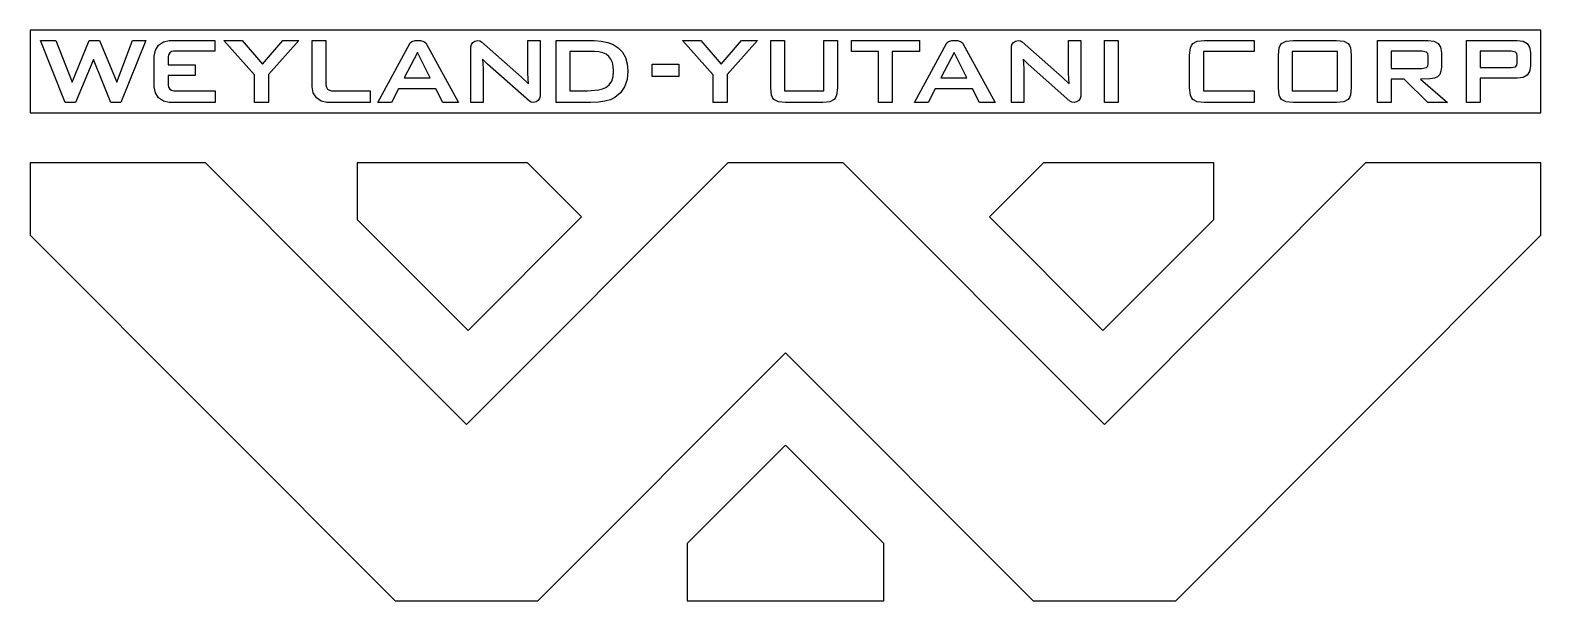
# Model space of a CAD drawing. Extents: x 0 to 22, y 0 to 8.3.
import ezdxf

# ---------------------------------------------------------------- set-up
doc = ezdxf.new("R2010")
doc.units = 0
doc.layers.add('Layer_1', color=7, linetype='CONTINUOUS')

msp = doc.modelspace()

# ---------------------------------------------------------------- linework, layer by layer
at = {"layer": 'Layer_1', "color": 7}
for points in [[(-0.000001, 8.300023), (-0.000001, 7.100027), (21.999995, 7.100027), (21.999995, 8.300023), (-0.000001, 8.300023), (-0.000001, 8.300023)], [(0.149986, 8.149982), (0.373944, 8.149982), (0.610581, 7.546512), (0.858022, 8.149982), (1.009717, 8.149982), (1.262557, 7.546512), (1.488335, 8.149982), (1.681592, 8.149982), (1.322145, 7.250013), (1.175853, 7.250013), (0.919426, 7.872666), (0.659307, 7.250013), (0.509433, 7.250013), (0.149986, 8.149982), (0.149986, 8.149982)], [(2.023896, 8.149982), (2.687506, 8.149982), (2.687506, 7.996524), (2.088997, 7.996524), (2.058954, 7.989854), (2.031999, 7.970837), (2.014597, 7.94407), (2.007525, 7.911361), (2.007525, 7.795937), (2.40418, 7.795937), (2.40418, 7.642423), (2.007525, 7.642423), (2.007525, 7.504399), (2.0146, 7.47169), (2.031999, 7.444923), (2.058954, 7.425906), (2.090098, 7.419181), (2.695828, 7.419181), (2.695828, 7.250013), (2.023896, 7.250013), (1.93951, 7.267753), (1.870739, 7.316191), (1.824445, 7.388149), (1.807489, 7.476452), (1.807489, 7.923543), (1.824445, 8.011846), (1.870739, 8.083804), (1.93951, 8.132242), (2.023896, 8.149982), (2.023896, 8.149982)], [(2.820017, 8.149982), (3.086695, 8.149982), (3.381761, 7.804646), (3.678424, 8.149982), (3.913408, 8.149982), (3.468412, 7.658133), (3.468412, 7.250013), (3.266721, 7.250013), (3.266721, 7.652896), (2.820017, 8.149982), (2.820017, 8.149982)], [(4.105946, 8.149982), (4.305982, 8.149982), (4.305982, 7.507155), (4.312759, 7.472846), (4.330733, 7.444868), (4.357688, 7.425851), (4.388391, 7.419181), (4.951015, 7.419181), (4.951015, 7.250013), (4.322354, 7.250013), (4.237967, 7.267745), (4.169196, 7.316163), (4.122902, 7.388102), (4.105946, 7.476397), (4.105946, 8.149982), (4.105946, 8.149982)], [(5.606412, 8.149982), (5.686447, 8.149982), (5.734512, 8.138517), (5.75987, 8.117571), (5.766318, 8.107373), (6.236283, 7.250013), (6.011279, 7.250013), (5.907926, 7.447072), (5.362885, 7.447072), (5.262893, 7.250013), (5.062857, 7.250013), (5.526483, 8.107263), (5.532988, 8.117571), (5.558343, 8.138517), (5.606412, 8.149982), (5.606412, 8.149982)], [(6.514814, 8.149982), (6.54631, 8.144999), (6.57451, 8.13069), (7.15753, 7.619768), (7.255868, 7.522093), (7.247599, 7.677315), (7.247599, 8.149982), (7.427572, 8.149982), (7.427572, 7.344712), (7.427572, 7.342673), (7.427572, 7.342673), (7.419203, 7.306493), (7.397877, 7.277065), (7.366677, 7.257276), (7.328684, 7.250013), (7.297645, 7.254851), (7.269758, 7.268755), (7.269471, 7.268883), (6.659171, 7.806426), (6.587512, 7.879683), (6.595838, 7.741879), (6.595838, 7.250029), (6.415811, 7.250029), (6.415811, 8.057946), (6.416098, 8.057946), (6.424638, 8.093919), (6.44599, 8.123146), (6.477105, 8.142786), (6.514933, 8.149998), (6.514814, 8.149982)], [(7.658531, 8.149982), (8.211895, 8.149982), (8.317525, 8.143446), (8.411073, 8.123834), (8.492537, 8.091141), (8.561916, 8.045361), (8.623896, 7.98093), (8.668166, 7.902754), (8.694727, 7.810844), (8.70358, 7.705207), (8.691705, 7.583006), (8.656079, 7.478027), (8.596702, 7.390272), (8.513574, 7.319742), (8.450866, 7.289225), (8.371078, 7.267436), (8.274206, 7.254368), (8.160246, 7.250013), (7.658531, 7.250013), (7.658531, 8.149982), (7.658531, 8.149982)], [(9.500691, 8.149982), (9.767369, 8.149982), (10.062378, 7.804646), (10.359099, 8.149982), (10.594082, 8.149982), (10.149086, 7.658133), (10.149086, 7.250013), (9.947396, 7.250013), (9.947396, 7.652896), (9.500691, 8.149982), (9.500691, 8.149982)], [(10.78662, 8.149982), (10.986656, 8.149982), (10.986656, 7.419181), (11.556669, 7.419181), (11.556669, 8.149982), (11.756705, 8.149982), (11.756705, 7.462782), (11.745028, 7.357704), (11.730438, 7.320537), (11.710017, 7.293614), (11.64584, 7.260913), (11.543328, 7.250013), (10.999997, 7.250013), (10.897074, 7.260913), (10.831657, 7.293614), (10.811963, 7.320537), (10.797888, 7.357704), (10.78662, 7.462782), (10.78662, 8.149982), (10.78662, 8.149982)], [(11.960656, 8.149982), (12.952345, 8.149982), (12.952345, 7.989523), (12.555637, 7.989523), (12.555637, 7.250013), (12.355657, 7.250013), (12.355657, 7.989523), (11.960656, 7.989523), (11.960656, 8.149982), (11.960656, 8.149982)], [(13.42292, 8.149982), (13.503009, 8.149982), (13.551077, 8.138517), (13.576488, 8.117571), (13.582164, 8.108586), (14.052848, 7.250013), (13.827841, 7.250013), (13.724488, 7.447072), (13.179503, 7.447072), (13.079455, 7.250013), (12.879475, 7.250013), (13.343655, 8.108421), (13.349441, 8.117571), (13.374852, 8.138517), (13.42292, 8.149982), (13.42292, 8.149982)], [(14.388704, 8.149982), (14.420199, 8.144999), (14.4484, 8.13069), (15.03142, 7.619768), (15.129701, 7.522093), (15.121435, 7.677315), (15.121435, 8.149982), (15.301405, 8.149982), (15.301405, 7.342672), (15.301405, 7.342672), (15.293036, 7.306492), (15.27171, 7.277064), (15.240509, 7.257275), (15.202514, 7.250013), (15.171379, 7.254879), (15.143426, 7.268864), (14.533177, 7.80641), (14.461517, 7.879666), (14.469843, 7.741862), (14.469843, 7.250013), (14.289814, 7.250013), (14.289814, 8.057929), (14.290101, 8.057929), (14.298641, 8.093903), (14.319993, 8.12313), (14.351108, 8.14277), (14.388935, 8.149982), (14.388704, 8.149982)], [(15.643766, 8.149982), (15.843746, 8.149982), (15.843746, 7.250013), (15.643766, 7.250013), (15.643766, 8.149982), (15.643766, 8.149982)], [(17.099194, 8.149982), (17.827017, 8.149982), (17.827017, 7.989523), (17.0858, 7.989523), (17.0858, 7.419181), (17.827017, 7.419181), (17.827017, 7.250013), (17.099194, 7.250013), (16.996245, 7.260913), (16.930798, 7.293614), (16.911112, 7.320537), (16.897057, 7.357704), (16.885818, 7.462782), (16.885818, 7.937213), (16.897057, 8.042291), (16.911112, 8.079458), (16.930798, 8.106381), (16.996245, 8.139082), (17.099194, 8.149982), (17.099194, 8.149982)], [(18.393282, 8.149982), (19.026628, 8.149982), (19.12914, 8.139082), (19.193315, 8.106381), (19.213728, 8.079458), (19.2283, 8.042291), (19.239949, 7.937213), (19.239949, 7.462782), (19.2283, 7.357704), (19.213728, 7.320537), (19.193315, 7.293614), (19.12914, 7.260913), (19.026628, 7.250013), (18.393282, 7.250013), (18.29036, 7.260913), (18.22494, 7.293614), (18.205246, 7.320537), (18.191172, 7.357704), (18.179905, 7.462782), (18.179905, 7.937213), (18.191172, 8.042291), (18.205246, 8.079458), (18.22494, 8.106381), (18.29036, 8.139082), (18.393282, 8.149982), (18.393282, 8.149982)], [(19.622603, 8.149982), (20.359301, 8.149982), (20.443885, 8.139083), (20.504293, 8.106384), (20.540534, 8.051883), (20.552612, 7.975578), (20.552612, 7.764517), (20.546364, 7.705323), (20.527619, 7.658552), (20.496372, 7.624208), (20.452621, 7.602295), (20.381799, 7.593151), (20.245972, 7.590113), (20.642627, 7.250013), (20.35594, 7.250013), (20.009281, 7.590113), (19.819275, 7.590113), (19.819275, 7.250013), (19.622603, 7.250013), (19.622603, 8.149982), (19.622603, 8.149982)], [(20.919942, 8.149982), (21.65664, 8.149982), (21.741232, 8.139083), (21.80166, 8.106384), (21.83792, 8.051883), (21.850008, 7.975578), (21.850008, 7.77499), (21.83792, 7.698685), (21.80166, 7.644184), (21.741232, 7.611485), (21.65664, 7.600586), (21.116616, 7.600586), (21.116616, 7.250013), (20.919942, 7.250013), (20.919942, 8.149982), (20.919942, 8.149982)], [(5.639592, 7.975578), (5.447935, 7.609295), (5.824581, 7.609295), (5.639592, 7.975578), (5.639592, 7.975578)], [(7.858564, 7.989523), (7.858564, 7.419181), (8.116919, 7.419181), (8.275261, 7.431391), (8.335681, 7.446652), (8.383599, 7.468019), (8.433184, 7.50792), (8.468599, 7.561342), (8.489846, 7.628282), (8.496929, 7.708734), (8.4925, 7.774548), (8.479214, 7.831585), (8.457072, 7.879846), (8.426075, 7.919331), (8.386224, 7.950041), (8.337518, 7.971976), (8.27996, 7.985136), (8.213549, 7.989523), (7.858564, 7.989523), (7.858564, 7.989523)], [(13.456157, 7.975578), (13.264444, 7.609295), (13.641145, 7.609295), (13.456157, 7.975578), (13.456157, 7.975578)], [(18.379942, 7.989523), (18.379942, 7.419181), (19.039969, 7.419181), (19.039969, 7.989523), (18.379942, 7.989523), (18.379942, 7.989523)], [(19.819275, 7.99476), (19.819275, 7.743571), (20.269287, 7.743571), (20.334277, 7.755808), (20.35304, 7.777615), (20.359301, 7.815119), (20.359301, 7.923267), (20.35304, 7.960744), (20.334277, 7.982523), (20.269287, 7.99476), (19.819275, 7.99476), (19.819275, 7.99476)], [(21.116616, 7.99476), (21.116616, 7.755808), (21.566685, 7.755808), (21.631672, 7.76799), (21.650408, 7.789797), (21.65664, 7.827301), (21.65664, 7.923267), (21.650407, 7.960744), (21.631672, 7.982523), (21.566685, 7.99476), (21.116616, 7.99476), (21.116616, 7.99476)], [(9.057789, 7.804646), (9.446177, 7.804646), (9.446177, 7.625005), (9.057789, 7.625005), (9.057789, 7.804646), (9.057789, 7.804646)], [(0.000015, 6.36898), (0.000015, 5.316492), (5.316504, 0), (7.392018, 0), (11.000014, 3.608057), (14.608007, 0), (16.683521, 0), (22.000015, 5.316492), (22.000015, 6.36898), (19.449375, 6.36898), (15.645765, 2.565431), (11.842216, 6.36898), (11.000014, 6.36898), (10.157812, 6.36898), (6.354263, 2.565431), (2.550653, 6.36898), (0.000015, 6.36898)], [(4.761799, 6.36898), (4.761799, 5.546502), (6.376359, 3.931942), (8.028494, 5.584077), (7.24359, 6.36898), (4.761799, 6.36898)], [(14.756438, 6.36898), (13.971534, 5.584077), (15.62367, 3.931942), (17.238229, 5.546502), (17.238229, 6.36898), (14.756438, 6.36898)], [(11.000014, 2.263579), (9.567589, 0.831155), (9.567589, 0.740711), (9.567589, 0), (11.000014, 0), (12.432439, 0), (12.432439, 0.740711), (12.432439, 0.831155), (11.000014, 2.263579)]]:
    msp.add_lwpolyline(points, dxfattribs=at)

doc.saveas('drawing.dxf')
